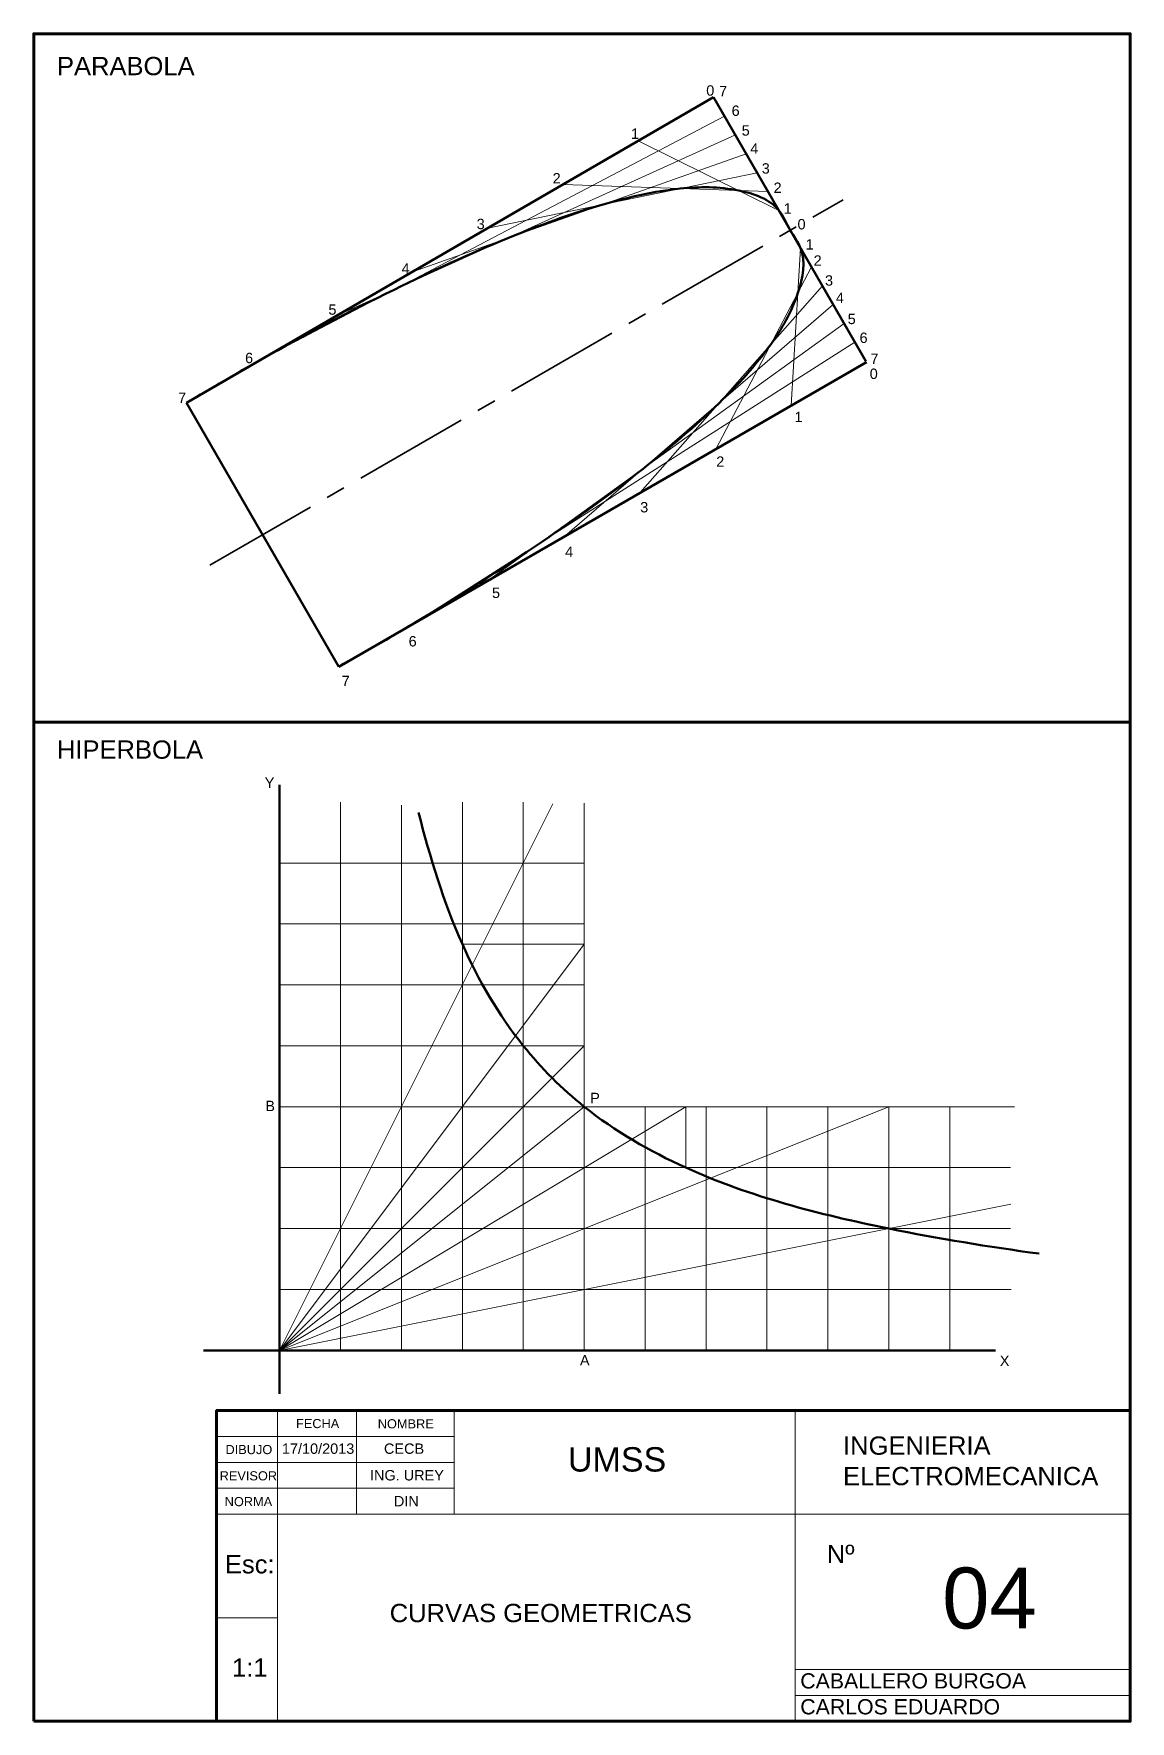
# Model space of a CAD drawing. Header units: millimetres. Extents: x 20 to 200, y 6 to 283.
import ezdxf

# ---------------------------------------------------------------- set-up
doc = ezdxf.new("R2010")
doc.units = ezdxf.units.MM
doc.linetypes.add('CENTER2', pattern=[28.575, 19.05, -3.175, 3.175, -3.175])
for name, color, linetype, lineweight, true_color in [('cajetin', 3, 'Continuous', 20, 0x00ff00), ('cajetin-letras', 2, 'Continuous', 40, 0xffff00), ('datos', 7, 'Continuous', 50, 0xffffff), ('letras', 1, 'Continuous', 35, 0xff0000), ('margin', 3, 'Continuous', 100, 0x00ff00), ('trazos', 5, 'Continuous', 15, 0x0000ff)]:
    doc.layers.add(name, color=color, linetype=linetype, lineweight=lineweight, true_color=true_color)
doc.layers.add('ejes', color=2, linetype='CENTER2', lineweight=35)
doc.styles.get("Standard").update_dxf_attribs({"font": 'arial.ttf', "height": 1.7})

msp = doc.modelspace()

# ---------------------------------------------------------------- linework, layer by layer
at = {"layer": 'cajetin'}
for p, q in [((59.7, 57.47), (49.7, 57.47)), ((49.7, 57.47), (49.7, 23.47)), ((49.7, 57.47), (49.7, 53.22)), ((59.7, 6.47), (59.7, 57.47)), ((72.7, 57.47), (59.7, 57.47)), ((88.7, 57.47), (72.7, 57.47)), ((72.7, 57.47), (72.7, 40.47)), ((144.7, 57.47), (88.7, 57.47)), ((88.7, 57.47), (88.7, 40.47)), ((199.7, 57.47), (144.7, 57.47)), ((144.7, 57.47), (144.7, 6.47)), ((199.7, 57.47), (199.7, 40.47)), ((49.7, 53.22), (88.7, 53.22)), ((49.7, 53.22), (49.7, 48.97)), ((49.7, 48.97), (88.7, 48.97)), ((49.7, 48.97), (49.7, 44.72)), ((49.7, 44.72), (88.7, 44.72)), ((199.7, 40.47), (49.7, 40.47)), ((199.7, 6.47), (199.7, 40.47)), ((49.7, 6.47), (49.7, 23.47)), ((49.7, 23.47), (59.7, 23.47)), ((199.7, 14.97), (144.7, 14.97)), ((199.7, 10.72), (199.7, 14.97)), ((199.7, 10.72), (144.7, 10.72)), ((199.7, 6.47), (199.7, 10.72)), ((49.7, 6.47), (59.7, 6.47)), ((59.7, 6.47), (199.7, 6.47))]:
    msp.add_line(p, q, dxfattribs=at)
at = {"layer": 'datos'}
for p, q in [((44.78, 222.88), (131.29, 273.04)), ((131.29, 273.04), (156.29, 229.74)), ((44.78, 222.88), (57.14, 230.05)), ((69.78, 179.58), (156.39, 229.58)), ((69.78, 179.58), (44.78, 222.88)), ((60.06, 160.2), (60.06, 60.2)), ((47.58, 67.35), (177.58, 67.35))]:
    msp.add_line(p, q, dxfattribs=at)
msp.add_spline([(44.78, 222.88), (57.14, 230.05), (78.84, 241.45), (97.51, 249.92), (113.17, 255.46), (125.8, 258.06), (135.42, 257.74), (142.01, 254.48), (143.89, 251.23), (145.58, 248.3), (145.14, 240.96), (140.68, 232.48), (132.2, 222.85), (119.71, 212.07), (103.2, 200.14), (82.16, 186.72), (69.78, 179.58)], degree=3, dxfattribs=at)
msp.add_open_spline([(184.74, 83.23), (176.48, 84.35), (156.8, 87.57), (130.99, 94.18), (110.99, 105.68), (98.4, 118.29), (88.83, 134.77), (84.76, 148.24), (82.87, 155.64)], degree=3, knots=[75.4989, 75.4989, 75.4989, 75.4989, 100.498756, 135.299778, 154.736284, 168.87842, 188.314926, 211.12875, 211.12875, 211.12875, 211.12875], dxfattribs=at)
at = {"layer": 'ejes'}
msp.add_line((48.62, 196.23), (152.55, 256.23), dxfattribs=at)
at = {"layer": 'margin'}
msp.add_line((199.7, 170.47), (19.7, 170.47), dxfattribs=at)
for points in [[(19.7, 6.47), (199.7, 6.47), (199.7, 283.47), (19.7, 283.47)], [(49.7, 6.47), (199.7, 6.47), (199.7, 57.47), (49.7, 57.47)]]:
    msp.add_lwpolyline(points, close=True, dxfattribs=at)
at = {"layer": 'trazos'}
for p, q in [((57.14, 230.05), (133.08, 269.95)), ((69.5, 237.21), (134.87, 266.86)), ((81.86, 244.38), (136.65, 263.76)), ((118.94, 265.88), (142.01, 254.48)), ((94.22, 251.54), (138.44, 260.67)), ((106.58, 258.71), (140.22, 257.58)), ((144.01, 222.44), (145.58, 248.3)), ((131.64, 215.3), (147.37, 245.2)), ((119.27, 208.15), (149.15, 242.11)), ((106.9, 201.01), (150.94, 239.02)), ((94.53, 193.87), (152.72, 235.93)), ((82.16, 186.72), (154.51, 232.83)), ((60.06, 67.35), (104.9, 157.04)), ((70.06, 67.35), (70.06, 157.35)), ((80.06, 67.35), (80.06, 156.86)), ((90.06, 67.35), (90.06, 157.35)), ((100.06, 67.35), (100.06, 157.35)), ((110.06, 67.35), (110.06, 157.15)), ((60.06, 147.35), (110.06, 147.35)), ((60.06, 137.35), (110.06, 137.35)), ((60.06, 67.35), (110.06, 134.02)), ((110.06, 134.02), (90.06, 134.02)), ((60.06, 127.35), (110.06, 127.35)), ((60.06, 117.35), (110.06, 117.35)), ((60.06, 67.35), (110.06, 117.35)), ((60.06, 107.35), (180.72, 107.35)), ((60.06, 67.35), (110.06, 107.35)), ((60.06, 67.35), (126.73, 107.35)), ((60.06, 67.35), (160.06, 107.35)), ((120.06, 67.35), (120.06, 107.35)), ((126.73, 107.35), (126.73, 97.35)), ((130.06, 67.35), (130.06, 107.35)), ((140.06, 67.35), (140.06, 107.35)), ((150.06, 67.35), (150.06, 107.35)), ((160.06, 67.35), (160.06, 107.35)), ((170.06, 67.35), (170.06, 107.35)), ((60.06, 97.35), (180.06, 97.35)), ((60.06, 67.35), (180.11, 91.36)), ((60.06, 87.35), (180.06, 87.35)), ((60.06, 77.35), (180.15, 77.35))]:
    msp.add_line(p, q, dxfattribs=at)
for p in [(133.08, 269.95), (134.87, 266.86), (118.94, 265.88), (136.65, 263.76), (138.44, 260.67), (106.58, 258.71), (140.22, 257.58), (142.01, 254.48), (94.22, 251.54), (143.79, 251.39), (145.58, 248.3), (81.86, 244.38), (147.37, 245.2), (149.15, 242.11), (150.94, 239.02), (69.5, 237.21), (152.72, 235.93), (154.51, 232.83), (57.14, 230.05), (144.01, 222.44), (131.64, 215.3), (119.27, 208.15), (106.9, 201.01), (94.53, 193.87), (82.16, 186.72)]:
    msp.add_point(p, dxfattribs=at)

# ---------------------------------------------------------------- texts
at = {"layer": 'cajetin-letras', "attachment_point": 1}
for s, insert, char_height, width in [('FECHA', (62.75, 56.09), 1.5, 13), ('NOMBRE', (76.17, 56.05), 1.5, 16), ('INGENIERIA\\PELECTROMECANICA', (152.55, 53.22), 3, 55), ('DIBUJO', (51.17, 51.82), 1.5, 10), ('\\A1;17/10/2013', (60.43, 52.07), 1.7, 13), ('CECB', (77.19, 52.07), 1.7, 16), ('UMSS', (107.38, 51.46), 4, 56), ('REVISOR', (50.21, 47.51), 1.5, 10), ('ING. UREY', (74.89, 47.7), 1.7, 16), ('NORMA', (51.04, 43.28), 1.5, 10), ('DIN', (78.82, 43.45), 1.7, 16), ('Esc:', (51.08, 33.74), 3, 10), ('Nº', (149.88, 35.43), 3, 55), ('04', (168.82, 31.7), 10, 46.7041), ('CURVAS GEOMETRICAS', (78.13, 25.74), 3, 85), ('1:1', (52.24, 16.78), 3, 10), ('CABALLERO BURGOA', (145.53, 14.35), 2.5, 55), ('CARLOS EDUARDO', (145.53, 10.1), 2.5, 55)]:
    msp.add_mtext(s, dxfattribs=dict(at, insert=insert, char_height=char_height, width=width))
at = {"layer": 'letras', "attachment_point": 1}
for s, insert, char_height, width in [('PARABOLA', (23.51, 279.67), 3, 90), ('0', (130.09, 275.01), 1.7, 2.0376), ('7', (132.21, 274.92), 1.7, 3.3108), ('6', (134.26, 271.69), 1.7, 2.533), ('1', (117.73, 267.92), 1.7, 1.9203), ('5', (135.91, 268.45), 1.7, 2.1797), ('4', (137.31, 265.47), 1.7, 4.1076), ('2', (104.88, 260.6), 1.7, 2.8857), ('3', (139.2, 262.22), 1.7, 2.428), ('2', (141.14, 259.05), 1.7, 3.401), ('1', (142.8, 255.64), 1.7, 2.2519), ('3', (92.41, 253.1), 1.7, 1.3527), ('1', (146.41, 249.75), 1.7, 1.8762), ('2', (147.72, 247.1), 1.7, 1.7604), ('4', (80.08, 245.79), 1.7, 1.535), ('3', (149.59, 243.83), 1.7, 1.7347), ('5', (68.07, 239.05), 1.7, 0.5607), ('4', (151.37, 240.97), 1.7, 2.0845), ('5', (153.31, 237.51), 1.7, 2.9763), ('6', (155.26, 234.42), 1.7, 2.0354), ('6', (54.39, 231.1), 1.7, 1.1565), ('7', (157.05, 230.97), 1.7, 2.684), ('0', (156.93, 228.51), 1.7, 2.0376), ('7', (43.4, 224.58), 1.7, 0.9842), ('1', (144.58, 221.42), 1.7, 1.9203), ('2', (131.73, 214.1), 1.7, 2.8857), ('3', (119.25, 206.6), 1.7, 1.3527), ('4', (106.93, 199.29), 1.7, 1.535), ('5', (94.92, 192.55), 1.7, 0.5607), ('6', (81.24, 184.6), 1.7, 1.1565), ('7', (70.25, 178.08), 1.7, 0.9842), ('HIPERBOLA', (23.51, 167.47), 3, 90), ('Y', (57.61, 161.39), 1.7, 4.5525), ('B', (57.71, 108.33), 1.7, 5.1576), ('P', (111.04, 109.63), 1.7, 9.2333), ('A', (109.36, 66.58), 1.7, 3.5368), ('X', (178.28, 66.48), 1.7, 6.4111)]:
    msp.add_mtext(s, dxfattribs=dict(at, insert=insert, char_height=char_height, width=width))
at = {"layer": 'letras', "insert": (145.08, 253.06), "char_height": 1.7, "attachment_point": 1}
msp.add_mtext('0', dxfattribs=at)

doc.saveas('drawing.dxf')
